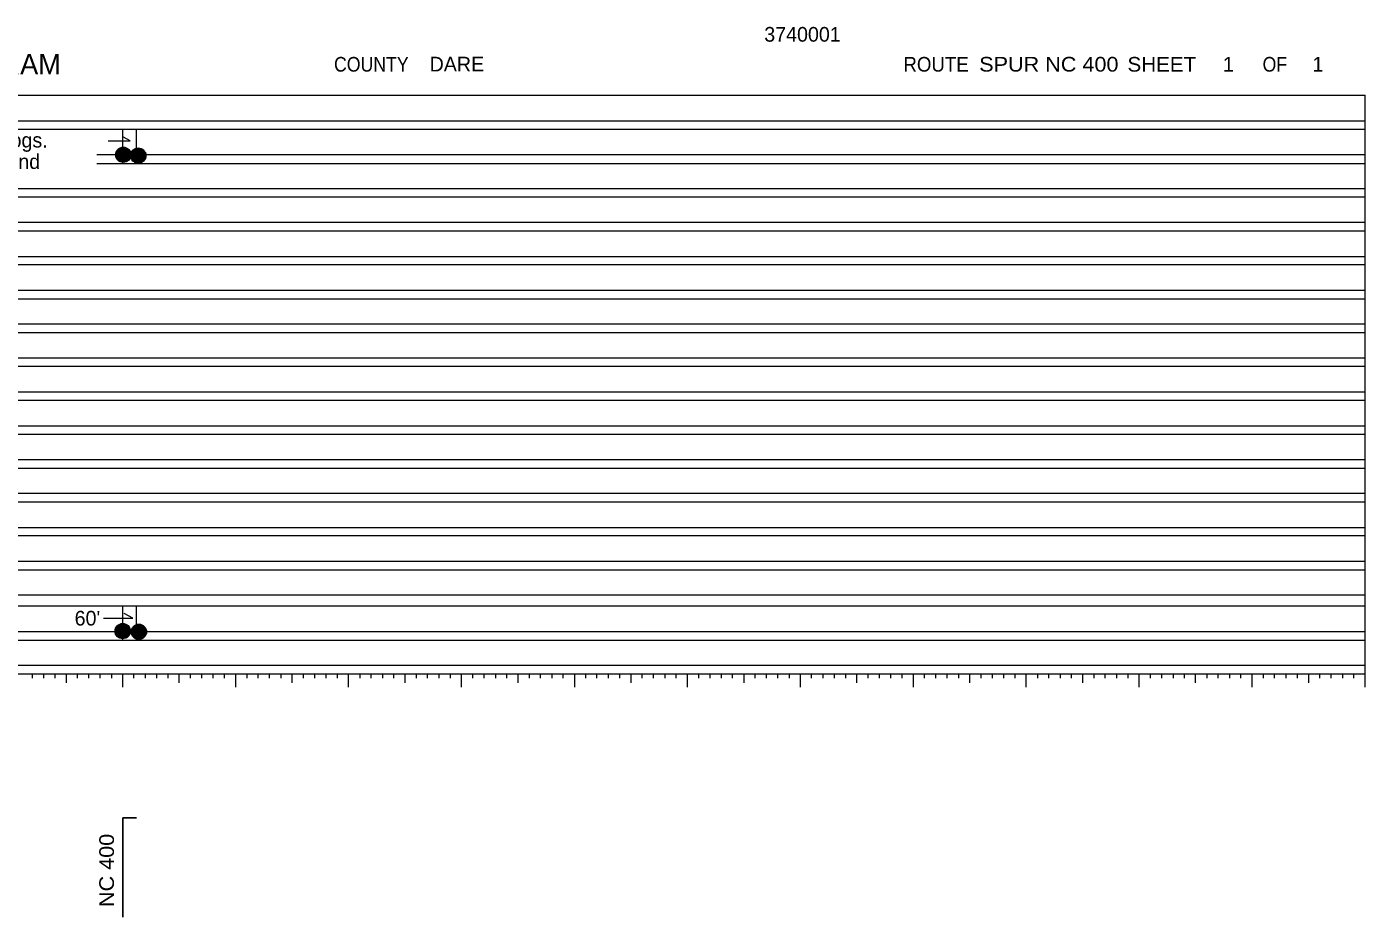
# Model space of a CAD drawing. Extents: x 322554.6 to 322576.1, y 220017.3 to 220034.
# Drawn here: x 322564.23 to 322576.1, y 220026.07 to 220033.96 of the extents above; entities that cross this region are included whole.
import ezdxf
from ezdxf.enums import TextEntityAlignment as Align

# ---------------------------------------------------------------- set-up
doc = ezdxf.new("R2010")
doc.units = 0
doc.header["$LTSCALE"] = 0.04
doc.layers.add('1', color=7, linetype='Continuous', lineweight=13)

msp = doc.modelspace()

# ---------------------------------------------------------------- hatches: boundary and pattern name
at = {"layer": '1'}
for points in [[(322565.1563, 220032.8283, 1), (322565.0203, 220032.8283, 1)], [(322565.2896, 220032.8209, 1), (322565.1536, 220032.8209, 1)], [(322565.1515, 220028.6045, 1), (322565.0155, 220028.6045, 1)], [(322565.2944, 220028.5977, 1), (322565.1584, 220028.5977, 1)]]:
    msp.add_hatch(color=256, dxfattribs=at).paths.add_polyline_path(points)

# ---------------------------------------------------------------- linework, layer by layer
for p, q in [((322554.5505, 220033.3565), (322576.0996, 220033.3565)), ((322576.0996, 220028.2266), (322576.0996, 220033.3565)), ((322556.0736, 220033.128), (322576.0996, 220033.128)), ((322554.5505, 220033.0557), (322576.0996, 220033.0557)), ((322565.0845, 220032.7525), (322565.0845, 220033.0557)), ((322565.2045, 220032.7525), (322565.2045, 220033.0557)), ((322564.8531, 220032.8295), (322576.0996, 220032.8295)), ((322564.8531, 220032.7525), (322576.0996, 220032.7525)), ((322556.0736, 220032.5288), (322576.0996, 220032.5288)), ((322555.07, 220032.454), (322576.0996, 220032.454)), ((322555.07, 220032.1535), (322576.0996, 220032.1535)), ((322556.0736, 220032.2304), (322576.0996, 220032.2304)), ((322556.0736, 220031.9272), (322576.0996, 220031.9272)), ((322555.07, 220031.8549), (322576.0996, 220031.8549)), ((322555.07, 220031.5519), (322576.0996, 220031.5519)), ((322556.0736, 220031.6264), (322576.0996, 220031.6264)), ((322556.0736, 220031.328), (322576.0996, 220031.328)), ((322555.07, 220031.251), (322576.0996, 220031.251)), ((322556.0736, 220031.0274), (322576.0996, 220031.0274)), ((322555.07, 220030.9529), (322576.0996, 220030.9529)), ((322556.0736, 220030.7266), (322576.0996, 220030.7266)), ((322555.07, 220030.652), (322576.0996, 220030.652)), ((322556.0736, 220030.4259), (322576.0996, 220030.4259)), ((322555.07, 220030.3511), (322576.0996, 220030.3511)), ((322555.07, 220030.0504), (322576.0996, 220030.0504)), ((322556.0736, 220030.1249), (322576.0996, 220030.1249)), ((322556.0736, 220029.8267), (322576.0996, 220029.8267)), ((322555.07, 220029.7496), (322576.0996, 220029.7496)), ((322555.07, 220029.4513), (322576.0996, 220029.4513)), ((322556.0736, 220029.5235), (322576.0996, 220029.5235)), ((322556.0736, 220029.2252), (322576.0996, 220029.2252)), ((322555.07, 220029.1481), (322576.0996, 220029.1481)), ((322554.5505, 220028.8281), (322576.0996, 220028.8281)), ((322556.0736, 220028.9269), (322576.0996, 220028.9269)), ((322565.0845, 220028.525), (322565.0845, 220028.8281)), ((322565.2045, 220028.525), (322565.2045, 220028.8281)), ((322556.0736, 220028.602), (322576.0996, 220028.602)), ((322556.0736, 220028.301), (322576.0996, 220028.301)), ((322564.2833, 220028.1857), (322564.2833, 220028.2266)), ((322564.3843, 220028.1857), (322564.3843, 220028.2266)), ((322564.483, 220028.1857), (322564.483, 220028.2266)), ((322564.5841, 220028.1447), (322564.5841, 220028.2266)), ((322564.6826, 220028.1857), (322564.6826, 220028.2266)), ((322564.7836, 220028.1857), (322564.7836, 220028.2266)), ((322564.8848, 220028.1857), (322564.8848, 220028.2266)), ((322564.9858, 220028.1857), (322564.9858, 220028.2266)), ((322565.0845, 220028.1062), (322565.0845, 220028.2266)), ((322565.1832, 220028.1857), (322565.1832, 220028.2266)), ((322565.2842, 220028.1857), (322565.2842, 220028.2266)), ((322565.3852, 220028.1857), (322565.3852, 220028.2266)), ((322565.4863, 220028.1857), (322565.4863, 220028.2266)), ((322565.5851, 220028.1447), (322565.5851, 220028.2266)), ((322565.6834, 220028.1857), (322565.6834, 220028.2266)), ((322565.7847, 220028.1857), (322565.7847, 220028.2266)), ((322565.8856, 220028.1857), (322565.8856, 220028.2266)), ((322565.9867, 220028.1857), (322565.9867, 220028.2266)), ((322566.0854, 220028.1062), (322566.0854, 220028.2266)), ((322566.1866, 220028.1857), (322566.1866, 220028.2266)), ((322566.2851, 220028.1857), (322566.2851, 220028.2266)), ((322566.3861, 220028.1857), (322566.3861, 220028.2266)), ((322566.4872, 220028.1857), (322566.4872, 220028.2266)), ((322566.5859, 220028.1447), (322566.5859, 220028.2266)), ((322566.6871, 220028.1857), (322566.6871, 220028.2266)), ((322566.7855, 220028.1857), (322566.7855, 220028.2266)), ((322566.8868, 220028.1857), (322566.8868, 220028.2266)), ((322566.9876, 220028.1857), (322566.9876, 220028.2266)), ((322567.0863, 220028.1062), (322567.0863, 220028.2266)), ((322567.1874, 220028.1857), (322567.1874, 220028.2266)), ((322567.2861, 220028.1857), (322567.2861, 220028.2266)), ((322567.3896, 220028.1857), (322567.3896, 220028.2266)), ((322567.4882, 220028.1857), (322567.4882, 220028.2266)), ((322567.5869, 220028.1447), (322567.5869, 220028.2266)), ((322567.688, 220028.1857), (322567.688, 220028.2266)), ((322567.7864, 220028.1857), (322567.7864, 220028.2266)), ((322567.8899, 220028.1857), (322567.8899, 220028.2266)), ((322567.9886, 220028.1857), (322567.9886, 220028.2266)), ((322568.0872, 220028.1062), (322568.0872, 220028.2266)), ((322568.1884, 220028.1857), (322568.1884, 220028.2266)), ((322568.2871, 220028.1857), (322568.2871, 220028.2266)), ((322568.3904, 220028.1857), (322568.3904, 220028.2266)), ((322568.4892, 220028.1857), (322568.4892, 220028.2266)), ((322568.59, 220028.1447), (322568.59, 220028.2266)), ((322568.6888, 220028.1857), (322568.6888, 220028.2266)), ((322568.7875, 220028.1857), (322568.7875, 220028.2266)), ((322568.8909, 220028.1857), (322568.8909, 220028.2266)), ((322568.9898, 220028.1857), (322568.9898, 220028.2266)), ((322569.0906, 220028.1062), (322569.0906, 220028.2266)), ((322569.1892, 220028.1857), (322569.1892, 220028.2266)), ((322569.288, 220028.1857), (322569.288, 220028.2266)), ((322569.3914, 220028.1857), (322569.3914, 220028.2266)), ((322569.4901, 220028.1857), (322569.4901, 220028.2266)), ((322569.5911, 220028.1447), (322569.5911, 220028.2266)), ((322569.6897, 220028.1857), (322569.6897, 220028.2266)), ((322569.7886, 220028.1857), (322569.7886, 220028.2266)), ((322569.892, 220028.1857), (322569.892, 220028.2266)), ((322569.9905, 220028.1857), (322569.9905, 220028.2266)), ((322570.0918, 220028.1062), (322570.0918, 220028.2266)), ((322570.1904, 220028.1857), (322570.1904, 220028.2266)), ((322570.2912, 220028.1857), (322570.2912, 220028.2266)), ((322570.3924, 220028.1857), (322570.3924, 220028.2266)), ((322570.491, 220028.1857), (322570.491, 220028.2266)), ((322570.5921, 220028.1447), (322570.5921, 220028.2266)), ((322570.6906, 220028.1857), (322570.6906, 220028.2266)), ((322570.7917, 220028.1857), (322570.7917, 220028.2266)), ((322570.8929, 220028.1857), (322570.8929, 220028.2266)), ((322570.9939, 220028.1857), (322570.9939, 220028.2266)), ((322571.0926, 220028.1062), (322571.0926, 220028.2266)), ((322571.1911, 220028.1857), (322571.1911, 220028.2266)), ((322571.2922, 220028.1857), (322571.2922, 220028.2266)), ((322571.3933, 220028.1857), (322571.3933, 220028.2266)), ((322571.4944, 220028.1857), (322571.4944, 220028.2266)), ((322571.593, 220028.1447), (322571.593, 220028.2266)), ((322571.6916, 220028.1857), (322571.6916, 220028.2266)), ((322571.7926, 220028.1857), (322571.7926, 220028.2266)), ((322571.8937, 220028.1857), (322571.8937, 220028.2266)), ((322571.9949, 220028.1857), (322571.9949, 220028.2266)), ((322572.0934, 220028.1062), (322572.0934, 220028.2266)), ((322572.1922, 220028.1857), (322572.1922, 220028.2266)), ((322572.2932, 220028.1857), (322572.2932, 220028.2266)), ((322572.3941, 220028.1857), (322572.3941, 220028.2266)), ((322572.4952, 220028.1857), (322572.4952, 220028.2266)), ((322572.5939, 220028.1447), (322572.5939, 220028.2266)), ((322572.695, 220028.1857), (322572.695, 220028.2266)), ((322572.7937, 220028.1857), (322572.7937, 220028.2266)), ((322572.8946, 220028.1857), (322572.8946, 220028.2266)), ((322572.9957, 220028.1857), (322572.9957, 220028.2266)), ((322573.0943, 220028.1062), (322573.0943, 220028.2266)), ((322573.1954, 220028.1857), (322573.1954, 220028.2266)), ((322573.2941, 220028.1857), (322573.2941, 220028.2266)), ((322573.3976, 220028.1857), (322573.3976, 220028.2266)), ((322573.4962, 220028.1857), (322573.4962, 220028.2266)), ((322573.5949, 220028.1447), (322573.5949, 220028.2266)), ((322573.696, 220028.1857), (322573.696, 220028.2266)), ((322573.7945, 220028.1857), (322573.7945, 220028.2266)), ((322573.8982, 220028.1857), (322573.8982, 220028.2266)), ((322573.9966, 220028.1857), (322573.9966, 220028.2266)), ((322574.0955, 220028.1062), (322574.0955, 220028.2266)), ((322574.1963, 220028.1857), (322574.1963, 220028.2266)), ((322574.2952, 220028.1857), (322574.2952, 220028.2266)), ((322574.3984, 220028.1857), (322574.3984, 220028.2266)), ((322574.4971, 220028.1857), (322574.4971, 220028.2266)), ((322574.5958, 220028.1447), (322574.5958, 220028.2266)), ((322574.6969, 220028.1857), (322574.6969, 220028.2266)), ((322574.7956, 220028.1857), (322574.7956, 220028.2266)), ((322574.899, 220028.1857), (322574.899, 220028.2266)), ((322574.9976, 220028.1857), (322574.9976, 220028.2266)), ((322575.0985, 220028.1062), (322575.0985, 220028.2266)), ((322575.1972, 220028.1857), (322575.1972, 220028.2266)), ((322575.2961, 220028.1857), (322575.2961, 220028.2266)), ((322575.3996, 220028.1857), (322575.3996, 220028.2266)), ((322575.4982, 220028.1857), (322575.4982, 220028.2266)), ((322575.5992, 220028.1447), (322575.5992, 220028.2266)), ((322575.6978, 220028.1857), (322575.6978, 220028.2266)), ((322575.7965, 220028.1857), (322575.7965, 220028.2266)), ((322575.9, 220028.1857), (322575.9, 220028.2266)), ((322575.9986, 220028.1857), (322575.9986, 220028.2266)), ((322576.0996, 220028.1062), (322576.0996, 220028.2266))]:
    msp.add_line(p, q, dxfattribs=at)
at = {"layer": '1', "lineweight": 25}
for q in [(322565.2045, 220026.9489), (322565.0845, 220026.0668)]:
    msp.add_line((322565.0845, 220026.9489), q, dxfattribs=at)
at = {"layer": '1'}
for points in [[(322564.953, 220032.9506), (322565.149, 220032.9506), (322565.0905, 220032.9831)], [(322564.9134, 220028.7188), (322565.1719, 220028.7188), (322565.0971, 220028.7596)], [(322554.5505, 220028.525), (322556.0736, 220028.525), (322576.0996, 220028.525)], [(322554.5505, 220028.2266), (322556.0736, 220028.2266), (322576.0996, 220028.2266)]]:
    msp.add_lwpolyline(points, dxfattribs=at)
for centre in [(322565.0883, 220032.8283), (322565.2216, 220032.8209), (322565.0835, 220028.6045), (322565.2264, 220028.5977)]:
    msp.add_circle(centre, 0.068, dxfattribs=at)

# ---------------------------------------------------------------- texts
for s, p in [('3740001', (322571.1104, 220033.8315)), ('DARE', (322568.0461, 220033.5673)), ('1', (322574.8863, 220033.5657)), ('1', (322575.6806, 220033.5662)), ("60'", (322564.7705, 220028.6537))]:
    msp.add_text(s, height=0.1302, dxfattribs=at).set_placement(p, align=Align.CENTER)
for s, height, p in [('NORTH CAROLINA STATE HIGHWAY CONSTRUCTION AND INVENTORY DIAGRAM', 0.1802, (322555.07, 220033.5416)), ('This diagrham was put together from 99 logs.', 0.1302, (322560.9246, 220032.8929)), ('No petition data or ordinance could be found', 0.1302, (322560.9246, 220032.7027))]:
    msp.add_text(s, height=height, dxfattribs=at).set_placement(p)
for s, width, p in [('COUNTY', 0.9, (322567.2876, 220033.5657)), ('ROUTE', 0.95, (322572.2946, 220033.5657)), ('SPUR NC 400', 1.1, (322573.2944, 220033.5662)), ('SHEET', 1.05, (322574.2964, 220033.5657)), ('OF', 0.9, (322575.2983, 220033.5657))]:
    msp.add_text(s, height=0.1302, dxfattribs=dict(at, width=width)).set_placement(p, align=Align.CENTER)
at = {"layer": '1', "width": 1.1}
msp.add_text('NC 400', height=0.1302, rotation=90, dxfattribs=at).set_placement((322565.0057, 220026.482), align=Align.CENTER)

doc.saveas('drawing.dxf')
